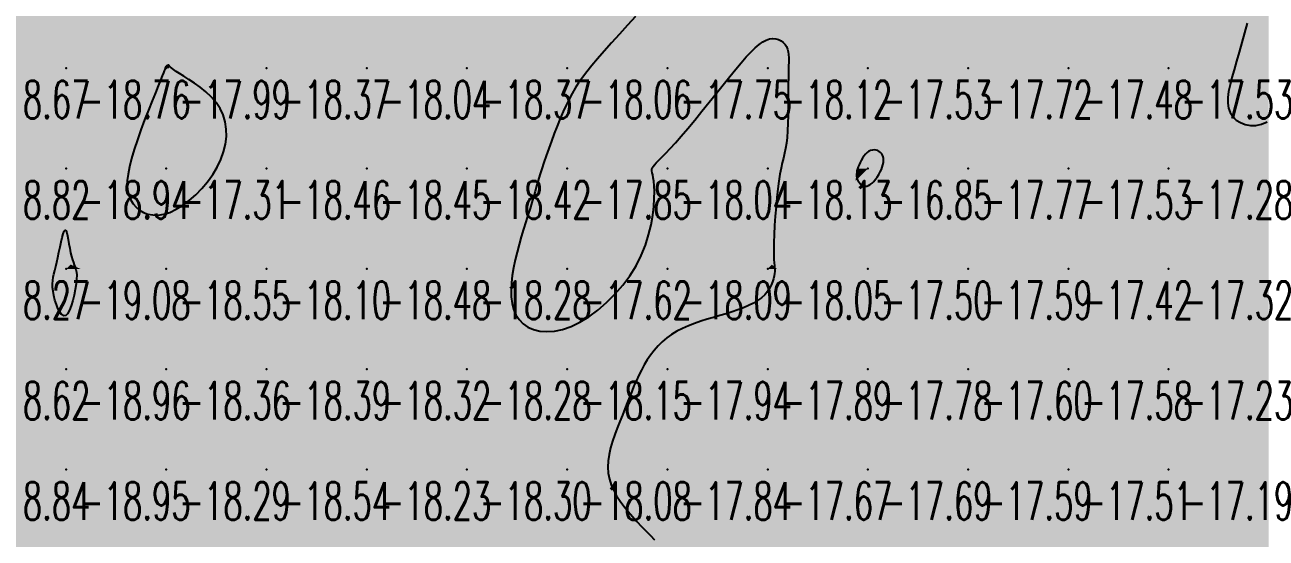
# Model space of a CAD drawing. Header units: millimetres. Extents: x 88261 to 90953, y 390274 to 392322.
# Drawn here: x 89276.1 to 89400, y 391510.4 to 391561.6 of the extents above; entities that cross this region are included whole.
import ezdxf
from ezdxf.enums import TextEntityAlignment as Align

# ---------------------------------------------------------------- set-up
doc = ezdxf.new("R2010")
doc.units = ezdxf.units.MM
doc.header["$LTSCALE"] = 25
for name, color, linetype in [('CN_03_00', 7, 'Continuous'), ('COTEAlt', 7, 'Continuous'), ('TN_COLORIAGE', 7, 'Continuous')]:
    doc.layers.add(name, color=color, linetype=linetype)
doc.styles.add('Simplex 1.0', font='Simplex.shx', dxfattribs={"width": 0.99, "height": 2.5})
doc.styles.get("Standard").update_dxf_attribs({"font": 'times.ttf'})

# ---------------------------------------------------------------- blocks, each defined once
blk = doc.blocks.new('COTE')
at = {"color": 0}
blk.add_point((0, 0), dxfattribs=at)
at = {"layer": 'COTEAlt'}
blk.add_attdef('ALT', text='', height=3.75, dxfattribs=at).set_placement((1.25, -1.25), align=Align.TOP_LEFT)

msp = doc.modelspace()

# ---------------------------------------------------------------- linework, layer by layer
at = {"layer": 'CN_03_00', "flags": 128}
for points, elevation in [([(89337.06, 391562.41), (89336.26, 391561.54), (89335.46, 391560.65), (89334.68, 391559.78), (89333.95, 391558.95), (89333.28, 391558.18), (89332.7, 391557.5), (89332.2, 391556.88), (89331.77, 391556.31), (89331.38, 391555.77), (89331.05, 391555.25), (89330.74, 391554.72), (89330.44, 391554.17), (89330.15, 391553.57), (89329.85, 391552.92), (89329.55, 391552.22), (89329.25, 391551.48), (89328.96, 391550.73), (89328.67, 391549.97), (89328.4, 391549.23), (89328.14, 391548.51), (89327.91, 391547.83), (89327.71, 391547.2), (89327.52, 391546.61), (89327.36, 391546.05), (89327.2, 391545.51), (89327.04, 391544.97), (89326.89, 391544.42), (89326.72, 391543.85), (89326.54, 391543.25), (89326.33, 391542.6), (89326.12, 391541.92), (89325.89, 391541.2), (89325.67, 391540.45), (89325.45, 391539.69), (89325.24, 391538.91), (89325.05, 391538.14), (89324.89, 391537.36), (89324.77, 391536.6), (89324.69, 391535.86), (89324.65, 391535.14), (89324.67, 391534.46), (89324.75, 391533.81), (89324.9, 391533.22), (89325.13, 391532.68), (89325.44, 391532.19), (89325.85, 391531.78), (89326.33, 391531.45), (89326.9, 391531.2), (89327.53, 391531.04), (89328.23, 391530.99), (89328.98, 391531.04), (89329.78, 391531.21), (89330.63, 391531.5), (89331.51, 391531.93), (89332.4, 391532.48), (89333.3, 391533.13), (89334.17, 391533.88), (89335.01, 391534.71), (89335.79, 391535.61), (89336.5, 391536.56), (89337.12, 391537.56), (89337.64, 391538.58), (89338.05, 391539.62), (89338.37, 391540.64), (89338.61, 391541.64), (89338.78, 391542.59), (89338.89, 391543.47), (89338.94, 391544.26), (89338.96, 391544.95), (89338.94, 391545.51), (89338.89, 391545.97), (89338.84, 391546.33), (89338.78, 391546.61), (89338.73, 391546.83), (89338.69, 391547.01), (89338.69, 391547.17), (89338.73, 391547.31), (89338.81, 391547.46), (89338.95, 391547.62), (89339.14, 391547.82), (89339.39, 391548.07), (89339.7, 391548.38), (89340.08, 391548.76), (89340.53, 391549.23), (89341.05, 391549.8), (89341.63, 391550.48), (89342.28, 391551.25), (89342.97, 391552.08), (89343.69, 391552.96), (89344.41, 391553.85), (89345.13, 391554.74), (89345.82, 391555.6), (89346.47, 391556.4), (89347.07, 391557.13), (89347.61, 391557.78), (89348.11, 391558.36), (89348.57, 391558.85), (89348.99, 391559.27), (89349.39, 391559.61), (89349.76, 391559.87), (89350.11, 391560.05), (89350.44, 391560.16), (89350.76, 391560.2), (89351.06, 391560.17), (89351.33, 391560.09), (89351.58, 391559.97), (89351.79, 391559.8), (89351.98, 391559.61), (89352.12, 391559.39), (89352.22, 391559.15), (89352.29, 391558.89), (89352.33, 391558.6), (89352.35, 391558.26), (89352.35, 391557.87), (89352.34, 391557.43), (89352.33, 391556.91), (89352.32, 391556.32), (89352.31, 391555.64), (89352.31, 391554.91), (89352.31, 391554.13), (89352.31, 391553.32), (89352.29, 391552.52), (89352.27, 391551.75), (89352.24, 391551.01), (89352.19, 391550.35), (89352.12, 391549.76), (89352.03, 391549.24), (89351.93, 391548.76), (89351.82, 391548.28), (89351.71, 391547.8), (89351.59, 391547.27), (89351.47, 391546.68), (89351.36, 391546), (89351.25, 391545.22), (89351.16, 391544.35), (89351.08, 391543.43), (89351, 391542.49), (89350.94, 391541.56), (89350.9, 391540.68), (89350.87, 391539.88), (89350.85, 391539.19), (89350.86, 391538.63), (89350.87, 391538.19), (89350.89, 391537.85), (89350.92, 391537.58), (89350.94, 391537.37), (89350.95, 391537.18), (89350.95, 391536.99), (89350.94, 391536.78), (89350.9, 391536.54), (89350.83, 391536.26), (89350.74, 391535.95), (89350.6, 391535.63), (89350.43, 391535.3), (89350.22, 391534.98), (89349.95, 391534.66), (89349.63, 391534.35), (89349.25, 391534.08), (89348.82, 391533.82), (89348.35, 391533.59), (89347.83, 391533.37), (89347.28, 391533.16), (89346.7, 391532.97), (89346.1, 391532.78), (89345.48, 391532.59), (89344.85, 391532.41), (89344.22, 391532.22), (89343.59, 391532.02), (89342.96, 391531.81), (89342.35, 391531.58), (89341.76, 391531.32), (89341.2, 391531.04), (89340.67, 391530.72), (89340.18, 391530.37), (89339.73, 391529.98), (89339.31, 391529.57), (89338.93, 391529.12), (89338.57, 391528.66), (89338.24, 391528.17), (89337.94, 391527.67), (89337.66, 391527.16), (89337.4, 391526.65), (89337.15, 391526.12), (89336.91, 391525.58), (89336.68, 391525.03), (89336.46, 391524.47), (89336.23, 391523.89), (89336, 391523.29), (89335.75, 391522.68), (89335.5, 391522.04), (89335.24, 391521.39), (89334.99, 391520.73), (89334.77, 391520.07), (89334.57, 391519.41), (89334.42, 391518.75), (89334.32, 391518.11), (89334.3, 391517.48), (89334.34, 391516.88), (89334.46, 391516.29), (89334.65, 391515.72), (89334.89, 391515.17), (89335.18, 391514.63), (89335.53, 391514.11), (89335.9, 391513.59), (89336.32, 391513.07), (89336.75, 391512.56), (89337.2, 391512.06), (89337.66, 391511.57), (89338.11, 391511.11), (89338.56, 391510.67), (89338.97, 391510.26)], -18), ([(89398.1, 391561.72), (89397.83, 391560.76), (89397.55, 391559.79), (89397.29, 391558.85), (89397.02, 391557.94), (89396.78, 391557.09), (89396.56, 391556.31), (89396.38, 391555.59), (89396.24, 391554.92), (89396.17, 391554.32), (89396.16, 391553.76), (89396.23, 391553.27), (89396.39, 391552.82), (89396.65, 391552.42), (89397, 391552.08), (89397.42, 391551.82), (89397.89, 391551.63), (89398.41, 391551.53), (89398.96, 391551.54), (89399.51, 391551.66), (89400.07, 391551.9)], -17)]:
    msp.add_lwpolyline(points, dxfattribs=dict(at, elevation=elevation))
for points, elevation in [([(89291.24, 391543.18), (89291.89, 391543.58), (89292.54, 391544.07), (89293.18, 391544.63), (89293.8, 391545.25), (89294.37, 391545.93), (89294.89, 391546.65), (89295.34, 391547.39), (89295.7, 391548.15), (89295.97, 391548.92), (89296.15, 391549.68), (89296.24, 391550.44), (89296.23, 391551.18), (89296.13, 391551.89), (89295.92, 391552.58), (89295.62, 391553.23), (89295.21, 391553.83), (89294.72, 391554.38), (89294.19, 391554.89), (89293.62, 391555.35), (89293.05, 391555.76), (89292.5, 391556.13), (89292, 391556.44), (89291.57, 391556.71), (89291.23, 391556.93), (89290.98, 391557.1), (89290.8, 391557.24), (89290.68, 391557.34), (89290.61, 391557.41), (89290.57, 391557.46), (89290.54, 391557.5), (89290.53, 391557.52), (89290.51, 391557.53), (89290.48, 391557.54), (89290.45, 391557.54), (89290.42, 391557.53), (89290.39, 391557.52), (89290.35, 391557.51), (89290.32, 391557.49), (89290.28, 391557.47), (89290.26, 391557.45), (89290.23, 391557.42), (89290.21, 391557.4), (89290.19, 391557.37), (89290.17, 391557.34), (89290.16, 391557.31), (89290.15, 391557.29), (89290.14, 391557.26), (89290.13, 391557.24), (89290.12, 391557.2), (89290.09, 391557.12), (89290.04, 391556.98), (89289.96, 391556.77), (89289.84, 391556.47), (89289.67, 391556.05), (89289.45, 391555.5), (89289.16, 391554.8), (89288.83, 391553.98), (89288.47, 391553.07), (89288.09, 391552.1), (89287.71, 391551.11), (89287.36, 391550.11), (89287.04, 391549.14), (89286.77, 391548.24), (89286.57, 391547.42), (89286.43, 391546.69), (89286.36, 391546.04), (89286.36, 391545.46), (89286.42, 391544.95), (89286.53, 391544.49), (89286.71, 391544.08), (89286.95, 391543.72), (89287.24, 391543.39), (89287.58, 391543.1), (89287.98, 391542.87), (89288.42, 391542.71), (89288.91, 391542.62), (89289.43, 391542.61), (89290, 391542.69), (89290.6, 391542.88), (89291.24, 391543.18)], -18), ([(89359.33, 391545.91), (89359.43, 391545.79), (89359.54, 391545.67), (89359.67, 391545.58), (89359.82, 391545.51), (89359.97, 391545.48), (89360.14, 391545.49), (89360.31, 391545.54), (89360.49, 391545.64), (89360.67, 391545.78), (89360.85, 391545.96), (89361.02, 391546.17), (89361.18, 391546.4), (89361.34, 391546.65), (89361.47, 391546.9), (89361.59, 391547.14), (89361.68, 391547.39), (89361.75, 391547.62), (89361.79, 391547.83), (89361.81, 391548.04), (89361.81, 391548.23), (89361.77, 391548.41), (89361.72, 391548.57), (89361.63, 391548.72), (89361.52, 391548.84), (89361.38, 391548.95), (89361.23, 391549.03), (89361.06, 391549.08), (89360.88, 391549.1), (89360.7, 391549.09), (89360.52, 391549.04), (89360.34, 391548.96), (89360.17, 391548.83), (89360, 391548.68), (89359.85, 391548.49), (89359.71, 391548.28), (89359.58, 391548.06), (89359.47, 391547.84), (89359.37, 391547.61), (89359.28, 391547.4), (89359.22, 391547.19), (89359.16, 391547), (89359.13, 391546.82), (89359.12, 391546.65), (89359.12, 391546.49), (89359.14, 391546.34), (89359.18, 391546.19), (89359.25, 391546.05), (89359.33, 391545.91)], -17), ([(89278.91, 391535.4), (89278.9, 391535.75), (89278.93, 391536.08), (89278.97, 391536.41), (89279.04, 391536.73), (89279.12, 391537.08), (89279.22, 391537.47), (89279.33, 391537.9), (89279.43, 391538.39), (89279.54, 391538.91), (89279.65, 391539.43), (89279.76, 391539.93), (89279.87, 391540.38), (89279.97, 391540.74), (89280.07, 391540.99), (89280.16, 391541.1), (89280.25, 391541.04), (89280.32, 391540.85), (89280.4, 391540.55), (89280.47, 391540.17), (89280.54, 391539.74), (89280.62, 391539.3), (89280.7, 391538.86), (89280.78, 391538.48), (89280.88, 391538.16), (89280.98, 391537.89), (89281.07, 391537.65), (89281.16, 391537.43), (89281.23, 391537.2), (89281.28, 391536.93), (89281.31, 391536.61), (89281.3, 391536.22), (89281.25, 391535.74), (89281.17, 391535.2), (89281.06, 391534.64), (89280.92, 391534.08), (89280.77, 391533.56), (89280.59, 391533.12), (89280.4, 391532.78), (89280.21, 391532.59), (89280.01, 391532.57), (89279.81, 391532.7), (89279.62, 391532.95), (89279.44, 391533.29), (89279.28, 391533.69), (89279.14, 391534.13), (89279.03, 391534.58), (89278.95, 391535.01), (89278.91, 391535.4)], -19)]:
    msp.add_lwpolyline(points, close=True, dxfattribs=dict(at, elevation=elevation))
at = {"layer": 'TN_COLORIAGE', "color": 203}
for points in [[(89270.25, 391567.24, -18.63), (89270.25, 391557.24, -18.63), (89280.25, 391567.24, -18.63)], [(89270.25, 391557.24, -18.63), (89280.25, 391557.24, -18.63), (89280.25, 391567.24, -18.63)], [(89280.25, 391567.24, -18.4), (89280.25, 391557.24, -18.4), (89290.25, 391567.24, -18.4)], [(89280.25, 391557.24, -18), (89290.11, 391557.24, -18), (89290.25, 391567.24, -18), (89290.25, 391557.5, -18)], [(89290.25, 391567.24, -18), (89290.25, 391557.5, -18), (89300.25, 391567.24, -18), (89290.6, 391557.59, -18)], [(89300.25, 391557.24, -18), (89290.52, 391557.24, -18), (89300.25, 391567.24, -18), (89290.6, 391557.59, -18)], [(89300.25, 391567.24, -18.11), (89300.25, 391557.24, -18.11), (89310.25, 391567.24, -18.11)], [(89300.25, 391557.24, -18.11), (89310.25, 391557.24, -18.11), (89310.25, 391567.24, -18.11)], [(89310.25, 391567.24, -18.07), (89310.25, 391557.24, -18.07), (89320.25, 391567.24, -18.07)], [(89310.25, 391557.24, -18.07), (89320.25, 391557.24, -18.07), (89320.25, 391567.24, -18.07)], [(89320.25, 391557.24, -18), (89329.19, 391566.18, -18), (89320.25, 391567.24, -18), (89326.22, 391567.24, -18)], [(89330.25, 391557.24, -18), (89332.3, 391557.24, -18), (89340.25, 391567.24, -18), (89340.25, 391565.9, -18)], [(89330.25, 391557.24, -18), (89330.25, 391563.19, -18), (89340.25, 391567.24, -18), (89335.58, 391567.24, -18)], [(89320.25, 391557.24, -18), (89329.19, 391566.18, -18), (89330.25, 391557.24, -18), (89330.25, 391563.19, -18)], [(89347.08, 391557.24, -18.12), (89350.25, 391560.88, -18.12), (89350.25, 391557.24, -18.12)], [(89352.56, 391559.55, -18.12), (89350.25, 391560.88, -18.12), (89350.25, 391557.24, -18.12)], [(89352.23, 391557.24, -18.12), (89352.56, 391559.55, -18.12), (89350.25, 391557.24, -18.12)], [(89270.25, 391557.24, -18.76), (89270.25, 391547.24, -18.76), (89280.25, 391557.24, -18.76)], [(89270.25, 391547.24, -18.76), (89280.25, 391547.24, -18.76), (89280.25, 391557.24, -18.76)], [(89280.25, 391547.24, -18), (89290.14, 391557.13, -18), (89280.25, 391557.24, -18), (89290.11, 391557.24, -18)], [(89286.03, 391547.24, -18.94), (89290.14, 391557.13, -18.94), (89280.25, 391547.24, -18.94)], [(89296.73, 391553.72, -18.37), (89290.52, 391557.24, -18.37), (89300.25, 391557.24, -18.37)], [(89300.25, 391547.24, -18), (89296.26, 391547.24, -18), (89300.25, 391557.24, -18), (89296.73, 391553.72, -18)], [(89300.25, 391557.24, -18.04), (89300.25, 391547.24, -18.04), (89310.25, 391557.24, -18.04)], [(89300.25, 391547.24, -18.04), (89310.25, 391547.24, -18.04), (89310.25, 391557.24, -18.04)], [(89310.25, 391557.24, -18.37), (89310.25, 391547.24, -18.37), (89320.25, 391557.24, -18.37)], [(89310.25, 391547.24, -18.37), (89320.25, 391547.24, -18.37), (89320.25, 391557.24, -18.37)], [(89320.25, 391557.24, -18.06), (89320.25, 391547.24, -18.06), (89330.25, 391557.24, -18.06)], [(89320.25, 391547.24, -18), (89327.61, 391547.24, -18), (89330.25, 391557.24, -18), (89330.25, 391554.24, -18)], [(89332.3, 391557.24, -18.06), (89330.25, 391554.24, -18.06), (89330.25, 391557.24, -18.06)], [(89350.25, 391557.24, -18), (89347.08, 391557.24, -18), (89340.25, 391547.24, -18), (89340.25, 391548.58, -18)], [(89340.25, 391547.24, -18.12), (89350.25, 391547.24, -18.12), (89350.25, 391557.24, -18.12)], [(89350.25, 391547.24, -18), (89352.41, 391549.4, -18), (89350.25, 391557.24, -18), (89352.23, 391557.24, -18)], [(89351.27, 391547.24, -18.13), (89352.41, 391549.4, -18.13), (89350.25, 391547.24, -18.13)], [(89340.25, 391548.58, -18.04), (89338.2, 391547.24, -18.04), (89340.25, 391547.24, -18.04)], [(89270.25, 391547.24, -18.94), (89270.25, 391537.24, -18.94), (89280.25, 391547.24, -18.94)], [(89280.25, 391542.92, -18.27), (89279.29, 391537.24, -18.27), (89280.25, 391547.24, -18.27), (89270.25, 391537.24, -18.27)], [(89280.25, 391542.92, -18), (89280.69, 391537.68, -18), (89280.25, 391547.24, -18), (89286.35, 391543.34, -18)], [(89286.35, 391543.34, -18.94), (89286.03, 391547.24, -18.94), (89280.25, 391547.24, -18.94)], [(89290.25, 391537.24, -18), (89290.25, 391541.68, -18), (89300.25, 391547.24, -18), (89296.26, 391547.24, -18)], [(89290.25, 391537.24, -18.46), (89300.25, 391537.24, -18.46), (89300.25, 391547.24, -18.46)], [(89300.25, 391537.24, -18.45), (89310.25, 391537.24, -18.45), (89310.25, 391547.24, -18.45)], [(89300.25, 391547.24, -18.45), (89300.25, 391537.24, -18.45), (89310.25, 391547.24, -18.45)], [(89310.25, 391547.24, -18.42), (89310.25, 391537.24, -18.42), (89320.25, 391547.24, -18.42)], [(89310.25, 391537.24, -18.42), (89320.25, 391537.24, -18.42), (89320.25, 391547.24, -18.42)], [(89320.25, 391547.24, -18), (89327.61, 391547.24, -18), (89320.25, 391537.24, -18), (89326.77, 391543.76, -18)], [(89339.31, 391546.3, -18.04), (89338.2, 391547.24, -18.04), (89340.25, 391547.24, -18.04)], [(89340.25, 391537.24, -18), (89338.29, 391537.24, -18), (89340.25, 391547.24, -18), (89339.31, 391546.3, -18)], [(89340.25, 391547.24, -18.13), (89340.25, 391537.24, -18.13), (89350.25, 391547.24, -18.13)], [(89340.25, 391537.24, -18.13), (89350.25, 391537.24, -18.13), (89350.25, 391547.24, -18.13)], [(89350.25, 391547.24, -18), (89351.27, 391547.24, -18), (89350.25, 391537.24, -18), (89350.67, 391537.66, -18)], [(89281.71, 391537.24, -18), (89280.69, 391537.68, -18), (89290.25, 391537.24, -18), (89286.35, 391543.34, -18)], [(89286.35, 391543.34, -18.55), (89290.25, 391541.68, -18.55), (89290.25, 391537.24, -18.55)], [(89324.53, 391537.24, -18.28), (89326.77, 391543.76, -18.28), (89320.25, 391537.24, -18.28)], [(89278.55, 391535.54, -18.27), (89279.29, 391537.24, -18.27), (89270.25, 391527.24, -18.27), (89270.25, 391537.24, -18.27)], [(89280.25, 391530.69, -18.55), (89281.71, 391537.24, -18.55), (89280.25, 391527.24, -18.55), (89290.25, 391537.24, -18.55)], [(89280.25, 391527.24, -18.55), (89290.25, 391527.24, -18.55), (89290.25, 391537.24, -18.55)], [(89290.25, 391537.24, -18.1), (89290.25, 391527.24, -18.1), (89300.25, 391537.24, -18.1)], [(89290.25, 391527.24, -18.1), (89300.25, 391527.24, -18.1), (89300.25, 391537.24, -18.1)], [(89300.25, 391537.24, -18.48), (89300.25, 391527.24, -18.48), (89310.25, 391537.24, -18.48)], [(89300.25, 391527.24, -18.48), (89310.25, 391527.24, -18.48), (89310.25, 391537.24, -18.48)], [(89310.25, 391527.24, -18.28), (89320.25, 391527.24, -18.28), (89320.25, 391537.24, -18.28)], [(89310.25, 391537.24, -18.28), (89310.25, 391527.24, -18.28), (89320.25, 391537.24, -18.28)], [(89320.25, 391537.24, -18), (89324.53, 391537.24, -18), (89320.25, 391527.24, -18), (89324.47, 391531.46, -18)], [(89330.25, 391527.24, -18), (89330.25, 391530.08, -18), (89340.25, 391537.24, -18), (89338.29, 391537.24, -18)], [(89330.25, 391527.24, -18), (89337.45, 391527.24, -18), (89340.25, 391537.24, -18), (89340.25, 391531.13, -18)], [(89340.25, 391537.24, -18), (89340.25, 391531.13, -18), (89350.25, 391537.24, -18), (89345.6, 391532.59, -18)], [(89350.25, 391534.07, -18.05), (89345.6, 391532.59, -18.05), (89350.25, 391537.24, -18.05)], [(89350.67, 391537.66, -18.05), (89351.18, 391537.24, -18.05), (89350.25, 391537.24, -18.05)], [(89351.18, 391537.24, -18.05), (89350.25, 391534.07, -18.05), (89350.25, 391537.24, -18.05)], [(89280.25, 391530.69, -18.62), (89278.55, 391535.54, -18.62), (89280.25, 391527.24, -18.62), (89270.25, 391527.24, -18.62)], [(89320.25, 391527.24, -18), (89324.47, 391531.46, -18), (89330.25, 391527.24, -18), (89330.25, 391530.08, -18)], [(89270.25, 391527.24, -18.96), (89270.25, 391517.24, -18.96), (89280.25, 391527.24, -18.96)], [(89270.25, 391517.24, -18.96), (89280.25, 391517.24, -18.96), (89280.25, 391527.24, -18.96)], [(89280.25, 391527.24, -18.36), (89280.25, 391517.24, -18.36), (89290.25, 391527.24, -18.36)], [(89280.25, 391517.24, -18.36), (89290.25, 391517.24, -18.36), (89290.25, 391527.24, -18.36)], [(89290.25, 391527.24, -18.39), (89290.25, 391517.24, -18.39), (89300.25, 391527.24, -18.39)], [(89290.25, 391517.24, -18.39), (89300.25, 391517.24, -18.39), (89300.25, 391527.24, -18.39)], [(89300.25, 391527.24, -18.32), (89300.25, 391517.24, -18.32), (89310.25, 391527.24, -18.32)], [(89300.25, 391517.24, -18.32), (89310.25, 391517.24, -18.32), (89310.25, 391527.24, -18.32)], [(89310.25, 391527.24, -18.28), (89310.25, 391517.24, -18.28), (89320.25, 391527.24, -18.28)], [(89310.25, 391517.24, -18.28), (89320.25, 391517.24, -18.28), (89320.25, 391527.24, -18.28)], [(89320.25, 391517.24, -18.15), (89330.25, 391517.24, -18.15), (89330.25, 391527.24, -18.15)], [(89320.25, 391527.24, -18.15), (89320.25, 391517.24, -18.15), (89330.25, 391527.24, -18.15)], [(89330.25, 391527.24, -18), (89337.45, 391527.24, -18), (89330.25, 391517.24, -18), (89335.91, 391522.9, -18)], [(89333.45, 391517.24, -18.08), (89335.91, 391522.9, -18.08), (89330.25, 391517.24, -18.08)], [(89270.25, 391517.24, -18.95), (89270.25, 391507.24, -18.95), (89280.25, 391517.24, -18.95)], [(89270.25, 391507.24, -18.95), (89280.25, 391507.24, -18.95), (89280.25, 391517.24, -18.95)], [(89280.25, 391517.24, -18.29), (89280.25, 391507.24, -18.29), (89290.25, 391517.24, -18.29)], [(89280.25, 391507.24, -18.29), (89290.25, 391507.24, -18.29), (89290.25, 391517.24, -18.29)], [(89290.25, 391507.24, -18.54), (89300.25, 391507.24, -18.54), (89300.25, 391517.24, -18.54)], [(89290.25, 391517.24, -18.54), (89290.25, 391507.24, -18.54), (89300.25, 391517.24, -18.54)], [(89300.25, 391507.24, -18.23), (89310.25, 391507.24, -18.23), (89310.25, 391517.24, -18.23)], [(89300.25, 391517.24, -18.23), (89300.25, 391507.24, -18.23), (89310.25, 391517.24, -18.23)], [(89310.25, 391507.24, -18.3), (89320.25, 391507.24, -18.3), (89320.25, 391517.24, -18.3)], [(89310.25, 391517.24, -18.3), (89310.25, 391507.24, -18.3), (89320.25, 391517.24, -18.3)], [(89320.25, 391517.24, -18.08), (89320.25, 391507.24, -18.08), (89330.25, 391517.24, -18.08)], [(89320.25, 391507.24, -18.08), (89330.25, 391507.24, -18.08), (89330.25, 391517.24, -18.08)], [(89330.25, 391507.24, -18), (89336.05, 391513.04, -18), (89330.25, 391517.24, -18), (89333.45, 391517.24, -18)], [(89330.25, 391507.24, -18), (89336.05, 391513.04, -18), (89340.25, 391507.24, -18), (89340.25, 391509.04, -18)]]:
    msp.add_solid(points, dxfattribs=at)
at = {"layer": 'TN_COLORIAGE', "color": 193}
for points in [[(89341.85, 391567.24, -17.75), (89340.25, 391565.9, -17.75), (89350.25, 391567.24, -17.75), (89340.25, 391557.24, -17.75)], [(89350.25, 391560.88, -17.75), (89347.08, 391557.24, -17.75), (89350.25, 391567.24, -17.75), (89340.25, 391557.24, -17.75)], [(89350.25, 391560.88, -17.61), (89352.56, 391559.55, -17.61), (89350.25, 391567.24, -17.61), (89360.25, 391567.24, -17.61)], [(89352.56, 391559.55, -17.53), (89352.23, 391557.24, -17.53), (89360.25, 391567.24, -17.53), (89360.25, 391557.24, -17.53)], [(89360.25, 391567.24, -17.95), (89360.25, 391557.24, -17.95), (89370.25, 391567.24, -17.95)], [(89360.25, 391557.24, -17.95), (89370.25, 391557.24, -17.95), (89370.25, 391567.24, -17.95)], [(89370.25, 391567.24, -17.33), (89370.25, 391557.24, -17.33), (89380.25, 391567.24, -17.33)], [(89370.25, 391557.24, -17.33), (89380.25, 391557.24, -17.33), (89380.25, 391567.24, -17.33)], [(89380.25, 391567.24, -17.91), (89380.25, 391557.24, -17.91), (89390.25, 391567.24, -17.91)], [(89380.25, 391557.24, -17.91), (89390.25, 391557.24, -17.91), (89390.25, 391567.24, -17.91)], [(89390.25, 391567.24, -17), (89399.72, 391567.24, -17), (89390.25, 391557.24, -17), (89399.38, 391566.37, -17)], [(89396.87, 391557.24, -17.53), (89399.38, 391566.37, -17.53), (89390.25, 391557.24, -17.53)], [(89340.25, 391565.9, -17.75), (89332.3, 391557.24, -17.75), (89340.25, 391557.24, -17.75)], [(89290.14, 391557.13, -17.31), (89286.03, 391547.24, -17.31), (89290.25, 391557.24, -17.31), (89290.25, 391547.24, -17.31)], [(89290.25, 391557.5, -17.99), (89290.11, 391557.24, -17.99), (89290.25, 391557.24, -17.99)], [(89290.11, 391557.24, -17.99), (89290.14, 391557.13, -17.99), (89290.25, 391557.24, -17.99)], [(89290.6, 391557.59, -17.99), (89290.25, 391557.5, -17.99), (89290.25, 391557.24, -17.99)], [(89290.6, 391557.59, -17.99), (89290.52, 391557.24, -17.99), (89290.25, 391557.24, -17.99)], [(89290.52, 391557.24, -17.31), (89296.73, 391553.72, -17.31), (89290.25, 391557.24, -17.31), (89290.25, 391547.24, -17.31)], [(89330.25, 391554.24, -17.75), (89332.3, 391557.24, -17.75), (89330.25, 391547.24, -17.75), (89340.25, 391557.24, -17.75)], [(89338.2, 391547.24, -17.75), (89340.25, 391548.58, -17.75), (89330.25, 391547.24, -17.75), (89340.25, 391557.24, -17.75)], [(89340.25, 391548.58, -17.75), (89347.08, 391557.24, -17.75), (89340.25, 391557.24, -17.75)], [(89352.41, 391549.4, -17), (89351.27, 391547.24, -17), (89360.25, 391557.24, -17), (89359.1, 391547.24, -17)], [(89352.23, 391557.24, -17.53), (89352.41, 391549.4, -17.53), (89360.25, 391557.24, -17.53)], [(89359.1, 391547.24, -17.53), (89360.25, 391549.4, -17.53), (89360.25, 391557.24, -17.53)], [(89370.25, 391557.24, -17), (89361.92, 391548.92, -17), (89360.25, 391557.24, -17), (89360.25, 391549.4, -17)], [(89370.25, 391547.24, -17), (89361.84, 391547.24, -17), (89370.25, 391557.24, -17), (89361.92, 391548.92, -17)], [(89370.25, 391557.24, -17.48), (89370.25, 391547.24, -17.48), (89380.25, 391557.24, -17.48)], [(89370.25, 391547.24, -17.48), (89380.25, 391547.24, -17.48), (89380.25, 391557.24, -17.48)], [(89380.25, 391557.24, -17.53), (89380.25, 391547.24, -17.53), (89390.25, 391557.24, -17.53)], [(89380.25, 391547.24, -17.53), (89390.25, 391547.24, -17.53), (89390.25, 391557.24, -17.53)], [(89390.25, 391557.24, -17), (89396.87, 391557.24, -17), (89390.25, 391547.24, -17), (89395.31, 391552.3, -17)], [(89330.25, 391554.24, -17.85), (89327.61, 391547.24, -17.85), (89330.25, 391547.24, -17.85)], [(89296.73, 391553.72, -17.31), (89296.26, 391547.24, -17.31), (89290.25, 391547.24, -17.31)], [(89390.25, 391547.24, -17), (89395.31, 391552.3, -17), (89400.25, 391547.24, -17), (89400.25, 391550.47, -17)], [(89286.03, 391547.24, -17.31), (89286.35, 391543.34, -17.31), (89290.25, 391547.24, -17.31)], [(89290.25, 391541.68, -17.31), (89286.35, 391543.34, -17.31), (89290.25, 391547.24, -17.31)], [(89296.26, 391547.24, -17.31), (89290.25, 391541.68, -17.31), (89290.25, 391547.24, -17.31)], [(89326.77, 391543.76, -17.62), (89324.53, 391537.24, -17.62), (89330.25, 391547.24, -17.62), (89330.25, 391537.24, -17.62)], [(89326.77, 391543.76, -17.85), (89327.61, 391547.24, -17.85), (89330.25, 391547.24, -17.85)], [(89338.2, 391547.24, -17.62), (89339.31, 391546.3, -17.62), (89330.25, 391547.24, -17.62), (89330.25, 391537.24, -17.62)], [(89350.67, 391537.66, -17), (89351.27, 391547.24, -17), (89359.03, 391546.02, -17), (89359.1, 391547.24, -17)], [(89370.25, 391547.24, -17), (89361.84, 391547.24, -17), (89360.25, 391537.24, -17), (89360.25, 391544.99, -17)], [(89360.25, 391537.24, -17.77), (89370.25, 391537.24, -17.77), (89370.25, 391547.24, -17.77)], [(89370.25, 391547.24, -17.53), (89370.25, 391537.24, -17.53), (89380.25, 391547.24, -17.53)], [(89370.25, 391537.24, -17.53), (89380.25, 391537.24, -17.53), (89380.25, 391547.24, -17.53)], [(89380.25, 391547.24, -17.28), (89380.25, 391537.24, -17.28), (89390.25, 391547.24, -17.28)], [(89380.25, 391537.24, -17.28), (89390.25, 391537.24, -17.28), (89390.25, 391547.24, -17.28)], [(89390.25, 391537.24, -17.13), (89400.25, 391537.24, -17.13), (89400.25, 391547.24, -17.13)], [(89390.25, 391547.24, -17.13), (89390.25, 391537.24, -17.13), (89400.25, 391547.24, -17.13)], [(89339.31, 391546.3, -17.62), (89338.29, 391537.24, -17.62), (89330.25, 391537.24, -17.62)], [(89351.18, 391537.24, -17), (89350.67, 391537.66, -17), (89360.25, 391537.24, -17), (89359.03, 391546.02, -17)], [(89359.03, 391546.02, -17.5), (89360.25, 391544.99, -17.5), (89360.25, 391537.24, -17.5)], [(89324.47, 391531.46, -17.62), (89324.53, 391537.24, -17.62), (89330.25, 391537.24, -17.62)], [(89330.25, 391530.08, -17.62), (89324.47, 391531.46, -17.62), (89330.25, 391537.24, -17.62)], [(89338.29, 391537.24, -17.62), (89330.25, 391530.08, -17.62), (89330.25, 391537.24, -17.62)], [(89350.25, 391534.07, -17.5), (89351.18, 391537.24, -17.5), (89350.25, 391527.24, -17.5), (89360.25, 391537.24, -17.5)], [(89350.25, 391527.24, -17.5), (89360.25, 391527.24, -17.5), (89360.25, 391537.24, -17.5)], [(89360.25, 391527.24, -17.59), (89370.25, 391527.24, -17.59), (89370.25, 391537.24, -17.59)], [(89360.25, 391537.24, -17.59), (89360.25, 391527.24, -17.59), (89370.25, 391537.24, -17.59)], [(89370.25, 391527.24, -17.42), (89380.25, 391527.24, -17.42), (89380.25, 391537.24, -17.42)], [(89370.25, 391537.24, -17.42), (89370.25, 391527.24, -17.42), (89380.25, 391537.24, -17.42)], [(89380.25, 391527.24, -17.32), (89390.25, 391527.24, -17.32), (89390.25, 391537.24, -17.32)], [(89380.25, 391537.24, -17.32), (89380.25, 391527.24, -17.32), (89390.25, 391537.24, -17.32)], [(89390.25, 391537.24, -17.29), (89390.25, 391527.24, -17.29), (89400.25, 391537.24, -17.29)], [(89390.25, 391527.24, -17.29), (89400.25, 391527.24, -17.29), (89400.25, 391537.24, -17.29)], [(89345.6, 391532.59, -17.89), (89350.25, 391534.07, -17.89), (89340.25, 391527.24, -17.89), (89350.25, 391527.24, -17.89)], [(89345.6, 391532.59, -17.94), (89340.25, 391531.13, -17.94), (89340.25, 391527.24, -17.94)], [(89340.25, 391531.13, -17.94), (89337.45, 391527.24, -17.94), (89340.25, 391527.24, -17.94)], [(89335.91, 391522.9, -17.84), (89333.45, 391517.24, -17.84), (89340.25, 391527.24, -17.84), (89340.25, 391517.24, -17.84)], [(89335.91, 391522.9, -17.94), (89337.45, 391527.24, -17.94), (89340.25, 391527.24, -17.94)], [(89340.25, 391517.24, -17.89), (89350.25, 391517.24, -17.89), (89350.25, 391527.24, -17.89)], [(89340.25, 391527.24, -17.89), (89340.25, 391517.24, -17.89), (89350.25, 391527.24, -17.89)], [(89350.25, 391517.24, -17.78), (89360.25, 391517.24, -17.78), (89360.25, 391527.24, -17.78)], [(89350.25, 391527.24, -17.78), (89350.25, 391517.24, -17.78), (89360.25, 391527.24, -17.78)], [(89360.25, 391527.24, -17.6), (89360.25, 391517.24, -17.6), (89370.25, 391527.24, -17.6)], [(89360.25, 391517.24, -17.6), (89370.25, 391517.24, -17.6), (89370.25, 391527.24, -17.6)], [(89370.25, 391527.24, -17.58), (89370.25, 391517.24, -17.58), (89380.25, 391527.24, -17.58)], [(89370.25, 391517.24, -17.58), (89380.25, 391517.24, -17.58), (89380.25, 391527.24, -17.58)], [(89380.25, 391527.24, -17.23), (89380.25, 391517.24, -17.23), (89390.25, 391527.24, -17.23)], [(89380.25, 391517.24, -17.23), (89390.25, 391517.24, -17.23), (89390.25, 391527.24, -17.23)], [(89390.25, 391527.24, -17.28), (89390.25, 391517.24, -17.28), (89400.25, 391527.24, -17.28)], [(89390.25, 391517.24, -17.28), (89400.25, 391517.24, -17.28), (89400.25, 391527.24, -17.28)], [(89333.45, 391517.24, -17.84), (89336.05, 391513.04, -17.84), (89340.25, 391517.24, -17.84)], [(89340.25, 391509.04, -17.84), (89336.05, 391513.04, -17.84), (89340.25, 391517.24, -17.84)], [(89340.25, 391509.04, -17.67), (89341.21, 391508.2, -17.67), (89340.25, 391517.24, -17.67), (89350.25, 391517.24, -17.67)], [(89341.28, 391507.24, -17.67), (89341.21, 391508.2, -17.67), (89350.25, 391507.24, -17.67), (89350.25, 391517.24, -17.67)], [(89350.25, 391507.24, -17.69), (89360.25, 391507.24, -17.69), (89360.25, 391517.24, -17.69)], [(89350.25, 391517.24, -17.69), (89350.25, 391507.24, -17.69), (89360.25, 391517.24, -17.69)], [(89360.25, 391507.24, -17.59), (89370.25, 391507.24, -17.59), (89370.25, 391517.24, -17.59)], [(89360.25, 391517.24, -17.59), (89360.25, 391507.24, -17.59), (89370.25, 391517.24, -17.59)], [(89370.25, 391507.24, -17.51), (89380.25, 391507.24, -17.51), (89380.25, 391517.24, -17.51)], [(89370.25, 391517.24, -17.51), (89370.25, 391507.24, -17.51), (89380.25, 391517.24, -17.51)], [(89380.25, 391507.24, -17.19), (89390.25, 391507.24, -17.19), (89390.25, 391517.24, -17.19)], [(89380.25, 391517.24, -17.19), (89380.25, 391507.24, -17.19), (89390.25, 391517.24, -17.19)], [(89390.25, 391517.24, -17.35), (89390.25, 391507.24, -17.35), (89400.25, 391517.24, -17.35)], [(89390.25, 391507.24, -17.35), (89400.25, 391507.24, -17.35), (89400.25, 391517.24, -17.35)]]:
    msp.add_solid(points, dxfattribs=at)
at = {"layer": 'TN_COLORIAGE', "color": 183}
for points in [[(89399.38, 391566.37, -16.73), (89396.87, 391557.24, -16.73), (89400.25, 391567.24, -16.73), (89400.25, 391557.24, -16.73)], [(89395.31, 391552.3, -16.73), (89396.87, 391557.24, -16.73), (89400.25, 391557.24, -16.73)], [(89400.25, 391550.47, -16.73), (89395.31, 391552.3, -16.73), (89400.25, 391557.24, -16.73)], [(89360.25, 391549.4, -16.85), (89359.1, 391547.24, -16.85), (89360.25, 391547.24, -16.85)], [(89360.25, 391549.4, -16.85), (89361.92, 391548.92, -16.85), (89360.25, 391547.24, -16.85)], [(89361.92, 391548.92, -16.85), (89361.84, 391547.24, -16.85), (89360.25, 391547.24, -16.85)], [(89359.03, 391546.02, -16.85), (89359.1, 391547.24, -16.85), (89360.25, 391547.24, -16.85)], [(89360.25, 391544.99, -16.85), (89359.03, 391546.02, -16.85), (89360.25, 391547.24, -16.85)], [(89360.25, 391544.99, -16.85), (89361.84, 391547.24, -16.85), (89360.25, 391547.24, -16.85)]]:
    msp.add_solid(points, dxfattribs=at)
at = {"layer": 'TN_COLORIAGE', "color": 213}
for points in [[(89279.29, 391537.24, -19.08), (89280.25, 391542.92, -19.08), (89280.25, 391537.24, -19.08)], [(89280.69, 391537.68, -19.08), (89280.25, 391542.92, -19.08), (89280.25, 391537.24, -19.08)], [(89279.29, 391537.24, -19.08), (89278.55, 391535.54, -19.08), (89280.25, 391537.24, -19.08)], [(89278.55, 391535.54, -19.08), (89280.25, 391530.69, -19.08), (89280.25, 391537.24, -19.08)], [(89280.69, 391537.68, -19.08), (89281.71, 391537.24, -19.08), (89280.25, 391537.24, -19.08)], [(89281.71, 391537.24, -19.08), (89280.25, 391530.69, -19.08), (89280.25, 391537.24, -19.08)]]:
    msp.add_solid(points, dxfattribs=at)

# ---------------------------------------------------------------- block references
at = {"layer": 'COTEAlt'}
ref = msp.add_blockref('COTE', (89270.25, 391557.24), dxfattribs=at)
ref.add_attrib('ALT', '-18.67', dxfattribs={"height": 3.75, "style": 'Simplex 1.0', "width": 0.6}).set_placement((89271.5, 391555.99), align=Align.TOP_LEFT)
ref = msp.add_blockref('COTE', (89280.25, 391557.24), dxfattribs=at)
ref.add_attrib('ALT', '-18.76', dxfattribs={"height": 3.75, "style": 'Simplex 1.0', "width": 0.6}).set_placement((89281.5, 391555.99), align=Align.TOP_LEFT)
ref = msp.add_blockref('COTE', (89290.25, 391557.24), dxfattribs=at)
ref.add_attrib('ALT', '-17.99', dxfattribs={"height": 3.75, "style": 'Simplex 1.0', "width": 0.6}).set_placement((89291.5, 391555.99), align=Align.TOP_LEFT)
ref = msp.add_blockref('COTE', (89300.25, 391557.24), dxfattribs=at)
ref.add_attrib('ALT', '-18.37', dxfattribs={"height": 3.75, "style": 'Simplex 1.0', "width": 0.6}).set_placement((89301.5, 391555.99), align=Align.TOP_LEFT)
ref = msp.add_blockref('COTE', (89310.25, 391557.24), dxfattribs=at)
ref.add_attrib('ALT', '-18.04', dxfattribs={"height": 3.75, "style": 'Simplex 1.0', "width": 0.6}).set_placement((89311.5, 391555.99), align=Align.TOP_LEFT)
ref = msp.add_blockref('COTE', (89320.25, 391557.24), dxfattribs=at)
ref.add_attrib('ALT', '-18.37', dxfattribs={"height": 3.75, "style": 'Simplex 1.0', "width": 0.6}).set_placement((89321.5, 391555.99), align=Align.TOP_LEFT)
ref = msp.add_blockref('COTE', (89330.25, 391557.24), dxfattribs=at)
ref.add_attrib('ALT', '-18.06', dxfattribs={"height": 3.75, "style": 'Simplex 1.0', "width": 0.6}).set_placement((89331.5, 391555.99), align=Align.TOP_LEFT)
ref = msp.add_blockref('COTE', (89340.25, 391557.24), dxfattribs=at)
ref.add_attrib('ALT', '-17.75', dxfattribs={"height": 3.75, "style": 'Simplex 1.0', "width": 0.6}).set_placement((89341.5, 391555.99), align=Align.TOP_LEFT)
ref = msp.add_blockref('COTE', (89350.25, 391557.24), dxfattribs=at)
ref.add_attrib('ALT', '-18.12', dxfattribs={"height": 3.75, "style": 'Simplex 1.0', "width": 0.6}).set_placement((89351.5, 391555.99), align=Align.TOP_LEFT)
ref = msp.add_blockref('COTE', (89360.25, 391557.24), dxfattribs=at)
ref.add_attrib('ALT', '-17.53', dxfattribs={"height": 3.75, "style": 'Simplex 1.0', "width": 0.6}).set_placement((89361.5, 391555.99), align=Align.TOP_LEFT)
ref = msp.add_blockref('COTE', (89370.25, 391557.24), dxfattribs=at)
ref.add_attrib('ALT', '-17.72', dxfattribs={"height": 3.75, "style": 'Simplex 1.0', "width": 0.6}).set_placement((89371.5, 391555.99), align=Align.TOP_LEFT)
ref = msp.add_blockref('COTE', (89380.25, 391557.24), dxfattribs=at)
ref.add_attrib('ALT', '-17.48', dxfattribs={"height": 3.75, "style": 'Simplex 1.0', "width": 0.6}).set_placement((89381.5, 391555.99), align=Align.TOP_LEFT)
ref = msp.add_blockref('COTE', (89390.25, 391557.24), dxfattribs=at)
ref.add_attrib('ALT', '-17.53', dxfattribs={"height": 3.75, "style": 'Simplex 1.0', "width": 0.6}).set_placement((89391.5, 391555.99), align=Align.TOP_LEFT)
ref = msp.add_blockref('COTE', (89270.25, 391547.24), dxfattribs=at)
ref.add_attrib('ALT', '-18.82', dxfattribs={"height": 3.75, "style": 'Simplex 1.0', "width": 0.6}).set_placement((89271.5, 391545.99), align=Align.TOP_LEFT)
ref = msp.add_blockref('COTE', (89280.25, 391547.24), dxfattribs=at)
ref.add_attrib('ALT', '-18.94', dxfattribs={"height": 3.75, "style": 'Simplex 1.0', "width": 0.6}).set_placement((89281.5, 391545.99), align=Align.TOP_LEFT)
ref = msp.add_blockref('COTE', (89290.25, 391547.24), dxfattribs=at)
ref.add_attrib('ALT', '-17.31', dxfattribs={"height": 3.75, "style": 'Simplex 1.0', "width": 0.6}).set_placement((89291.5, 391545.99), align=Align.TOP_LEFT)
ref = msp.add_blockref('COTE', (89300.25, 391547.24), dxfattribs=at)
ref.add_attrib('ALT', '-18.46', dxfattribs={"height": 3.75, "style": 'Simplex 1.0', "width": 0.6}).set_placement((89301.5, 391545.99), align=Align.TOP_LEFT)
ref = msp.add_blockref('COTE', (89310.25, 391547.24), dxfattribs=at)
ref.add_attrib('ALT', '-18.45', dxfattribs={"height": 3.75, "style": 'Simplex 1.0', "width": 0.6}).set_placement((89311.5, 391545.99), align=Align.TOP_LEFT)
ref = msp.add_blockref('COTE', (89320.25, 391547.24), dxfattribs=at)
ref.add_attrib('ALT', '-18.42', dxfattribs={"height": 3.75, "style": 'Simplex 1.0', "width": 0.6}).set_placement((89321.5, 391545.99), align=Align.TOP_LEFT)
ref = msp.add_blockref('COTE', (89330.25, 391547.24), dxfattribs=at)
ref.add_attrib('ALT', '-17.85', dxfattribs={"height": 3.75, "style": 'Simplex 1.0', "width": 0.6}).set_placement((89331.5, 391545.99), align=Align.TOP_LEFT)
ref = msp.add_blockref('COTE', (89340.25, 391547.24), dxfattribs=at)
ref.add_attrib('ALT', '-18.04', dxfattribs={"height": 3.75, "style": 'Simplex 1.0', "width": 0.6}).set_placement((89341.5, 391545.99), align=Align.TOP_LEFT)
ref = msp.add_blockref('COTE', (89350.25, 391547.24), dxfattribs=at)
ref.add_attrib('ALT', '-18.13', dxfattribs={"height": 3.75, "style": 'Simplex 1.0', "width": 0.6}).set_placement((89351.5, 391545.99), align=Align.TOP_LEFT)
ref = msp.add_blockref('COTE', (89360.25, 391547.24), dxfattribs=at)
ref.add_attrib('ALT', '-16.85', dxfattribs={"height": 3.75, "style": 'Simplex 1.0', "width": 0.6}).set_placement((89361.5, 391545.99), align=Align.TOP_LEFT)
ref = msp.add_blockref('COTE', (89370.25, 391547.24), dxfattribs=at)
ref.add_attrib('ALT', '-17.77', dxfattribs={"height": 3.75, "style": 'Simplex 1.0', "width": 0.6}).set_placement((89371.5, 391545.99), align=Align.TOP_LEFT)
ref = msp.add_blockref('COTE', (89380.25, 391547.24), dxfattribs=at)
ref.add_attrib('ALT', '-17.53', dxfattribs={"height": 3.75, "style": 'Simplex 1.0', "width": 0.6}).set_placement((89381.5, 391545.99), align=Align.TOP_LEFT)
ref = msp.add_blockref('COTE', (89390.25, 391547.24), dxfattribs=at)
ref.add_attrib('ALT', '-17.28', dxfattribs={"height": 3.75, "style": 'Simplex 1.0', "width": 0.6}).set_placement((89391.5, 391545.99), align=Align.TOP_LEFT)
ref = msp.add_blockref('COTE', (89270.25, 391537.24), dxfattribs=at)
ref.add_attrib('ALT', '-18.27', dxfattribs={"height": 3.75, "style": 'Simplex 1.0', "width": 0.6}).set_placement((89271.5, 391535.99), align=Align.TOP_LEFT)
ref = msp.add_blockref('COTE', (89280.25, 391537.24), dxfattribs=at)
ref.add_attrib('ALT', '-19.08', dxfattribs={"height": 3.75, "style": 'Simplex 1.0', "width": 0.6}).set_placement((89281.5, 391535.99), align=Align.TOP_LEFT)
ref = msp.add_blockref('COTE', (89290.25, 391537.24), dxfattribs=at)
ref.add_attrib('ALT', '-18.55', dxfattribs={"height": 3.75, "style": 'Simplex 1.0', "width": 0.6}).set_placement((89291.5, 391535.99), align=Align.TOP_LEFT)
ref = msp.add_blockref('COTE', (89300.25, 391537.24), dxfattribs=at)
ref.add_attrib('ALT', '-18.10', dxfattribs={"height": 3.75, "style": 'Simplex 1.0', "width": 0.6}).set_placement((89301.5, 391535.99), align=Align.TOP_LEFT)
ref = msp.add_blockref('COTE', (89310.25, 391537.24), dxfattribs=at)
ref.add_attrib('ALT', '-18.48', dxfattribs={"height": 3.75, "style": 'Simplex 1.0', "width": 0.6}).set_placement((89311.5, 391535.99), align=Align.TOP_LEFT)
ref = msp.add_blockref('COTE', (89320.25, 391537.24), dxfattribs=at)
ref.add_attrib('ALT', '-18.28', dxfattribs={"height": 3.75, "style": 'Simplex 1.0', "width": 0.6}).set_placement((89321.5, 391535.99), align=Align.TOP_LEFT)
ref = msp.add_blockref('COTE', (89330.25, 391537.24), dxfattribs=at)
ref.add_attrib('ALT', '-17.62', dxfattribs={"height": 3.75, "style": 'Simplex 1.0', "width": 0.6}).set_placement((89331.5, 391535.99), align=Align.TOP_LEFT)
ref = msp.add_blockref('COTE', (89340.25, 391537.24), dxfattribs=at)
ref.add_attrib('ALT', '-18.09', dxfattribs={"height": 3.75, "style": 'Simplex 1.0', "width": 0.6}).set_placement((89341.5, 391535.99), align=Align.TOP_LEFT)
ref = msp.add_blockref('COTE', (89350.25, 391537.24), dxfattribs=at)
ref.add_attrib('ALT', '-18.05', dxfattribs={"height": 3.75, "style": 'Simplex 1.0', "width": 0.6}).set_placement((89351.5, 391535.99), align=Align.TOP_LEFT)
ref = msp.add_blockref('COTE', (89360.25, 391537.24), dxfattribs=at)
ref.add_attrib('ALT', '-17.50', dxfattribs={"height": 3.75, "style": 'Simplex 1.0', "width": 0.6}).set_placement((89361.5, 391535.99), align=Align.TOP_LEFT)
ref = msp.add_blockref('COTE', (89370.25, 391537.24), dxfattribs=at)
ref.add_attrib('ALT', '-17.59', dxfattribs={"height": 3.75, "style": 'Simplex 1.0', "width": 0.6}).set_placement((89371.5, 391535.99), align=Align.TOP_LEFT)
ref = msp.add_blockref('COTE', (89380.25, 391537.24), dxfattribs=at)
ref.add_attrib('ALT', '-17.42', dxfattribs={"height": 3.75, "style": 'Simplex 1.0', "width": 0.6}).set_placement((89381.5, 391535.99), align=Align.TOP_LEFT)
ref = msp.add_blockref('COTE', (89390.25, 391537.24), dxfattribs=at)
ref.add_attrib('ALT', '-17.32', dxfattribs={"height": 3.75, "style": 'Simplex 1.0', "width": 0.6}).set_placement((89391.5, 391535.99), align=Align.TOP_LEFT)
ref = msp.add_blockref('COTE', (89270.25, 391527.24), dxfattribs=at)
ref.add_attrib('ALT', '-18.62', dxfattribs={"height": 3.75, "style": 'Simplex 1.0', "width": 0.6}).set_placement((89271.5, 391525.99), align=Align.TOP_LEFT)
ref = msp.add_blockref('COTE', (89280.25, 391527.24), dxfattribs=at)
ref.add_attrib('ALT', '-18.96', dxfattribs={"height": 3.75, "style": 'Simplex 1.0', "width": 0.6}).set_placement((89281.5, 391525.99), align=Align.TOP_LEFT)
ref = msp.add_blockref('COTE', (89290.25, 391527.24), dxfattribs=at)
ref.add_attrib('ALT', '-18.36', dxfattribs={"height": 3.75, "style": 'Simplex 1.0', "width": 0.6}).set_placement((89291.5, 391525.99), align=Align.TOP_LEFT)
ref = msp.add_blockref('COTE', (89300.25, 391527.24), dxfattribs=at)
ref.add_attrib('ALT', '-18.39', dxfattribs={"height": 3.75, "style": 'Simplex 1.0', "width": 0.6}).set_placement((89301.5, 391525.99), align=Align.TOP_LEFT)
ref = msp.add_blockref('COTE', (89310.25, 391527.24), dxfattribs=at)
ref.add_attrib('ALT', '-18.32', dxfattribs={"height": 3.75, "style": 'Simplex 1.0', "width": 0.6}).set_placement((89311.5, 391525.99), align=Align.TOP_LEFT)
ref = msp.add_blockref('COTE', (89320.25, 391527.24), dxfattribs=at)
ref.add_attrib('ALT', '-18.28', dxfattribs={"height": 3.75, "style": 'Simplex 1.0', "width": 0.6}).set_placement((89321.5, 391525.99), align=Align.TOP_LEFT)
ref = msp.add_blockref('COTE', (89330.25, 391527.24), dxfattribs=at)
ref.add_attrib('ALT', '-18.15', dxfattribs={"height": 3.75, "style": 'Simplex 1.0', "width": 0.6}).set_placement((89331.5, 391525.99), align=Align.TOP_LEFT)
ref = msp.add_blockref('COTE', (89340.25, 391527.24), dxfattribs=at)
ref.add_attrib('ALT', '-17.94', dxfattribs={"height": 3.75, "style": 'Simplex 1.0', "width": 0.6}).set_placement((89341.5, 391525.99), align=Align.TOP_LEFT)
ref = msp.add_blockref('COTE', (89350.25, 391527.24), dxfattribs=at)
ref.add_attrib('ALT', '-17.89', dxfattribs={"height": 3.75, "style": 'Simplex 1.0', "width": 0.6}).set_placement((89351.5, 391525.99), align=Align.TOP_LEFT)
ref = msp.add_blockref('COTE', (89360.25, 391527.24), dxfattribs=at)
ref.add_attrib('ALT', '-17.78', dxfattribs={"height": 3.75, "style": 'Simplex 1.0', "width": 0.6}).set_placement((89361.5, 391525.99), align=Align.TOP_LEFT)
ref = msp.add_blockref('COTE', (89370.25, 391527.24), dxfattribs=at)
ref.add_attrib('ALT', '-17.60', dxfattribs={"height": 3.75, "style": 'Simplex 1.0', "width": 0.6}).set_placement((89371.5, 391525.99), align=Align.TOP_LEFT)
ref = msp.add_blockref('COTE', (89380.25, 391527.24), dxfattribs=at)
ref.add_attrib('ALT', '-17.58', dxfattribs={"height": 3.75, "style": 'Simplex 1.0', "width": 0.6}).set_placement((89381.5, 391525.99), align=Align.TOP_LEFT)
ref = msp.add_blockref('COTE', (89390.25, 391527.24), dxfattribs=at)
ref.add_attrib('ALT', '-17.23', dxfattribs={"height": 3.75, "style": 'Simplex 1.0', "width": 0.6}).set_placement((89391.5, 391525.99), align=Align.TOP_LEFT)
ref = msp.add_blockref('COTE', (89270.25, 391517.24), dxfattribs=at)
ref.add_attrib('ALT', '-18.84', dxfattribs={"height": 3.75, "style": 'Simplex 1.0', "width": 0.6}).set_placement((89271.5, 391515.99), align=Align.TOP_LEFT)
ref = msp.add_blockref('COTE', (89280.25, 391517.24), dxfattribs=at)
ref.add_attrib('ALT', '-18.95', dxfattribs={"height": 3.75, "style": 'Simplex 1.0', "width": 0.6}).set_placement((89281.5, 391515.99), align=Align.TOP_LEFT)
ref = msp.add_blockref('COTE', (89290.25, 391517.24), dxfattribs=at)
ref.add_attrib('ALT', '-18.29', dxfattribs={"height": 3.75, "style": 'Simplex 1.0', "width": 0.6}).set_placement((89291.5, 391515.99), align=Align.TOP_LEFT)
ref = msp.add_blockref('COTE', (89300.25, 391517.24), dxfattribs=at)
ref.add_attrib('ALT', '-18.54', dxfattribs={"height": 3.75, "style": 'Simplex 1.0', "width": 0.6}).set_placement((89301.5, 391515.99), align=Align.TOP_LEFT)
ref = msp.add_blockref('COTE', (89310.25, 391517.24), dxfattribs=at)
ref.add_attrib('ALT', '-18.23', dxfattribs={"height": 3.75, "style": 'Simplex 1.0', "width": 0.6}).set_placement((89311.5, 391515.99), align=Align.TOP_LEFT)
ref = msp.add_blockref('COTE', (89320.25, 391517.24), dxfattribs=at)
ref.add_attrib('ALT', '-18.30', dxfattribs={"height": 3.75, "style": 'Simplex 1.0', "width": 0.6}).set_placement((89321.5, 391515.99), align=Align.TOP_LEFT)
ref = msp.add_blockref('COTE', (89330.25, 391517.24), dxfattribs=at)
ref.add_attrib('ALT', '-18.08', dxfattribs={"height": 3.75, "style": 'Simplex 1.0', "width": 0.6}).set_placement((89331.5, 391515.99), align=Align.TOP_LEFT)
ref = msp.add_blockref('COTE', (89340.25, 391517.24), dxfattribs=at)
ref.add_attrib('ALT', '-17.84', dxfattribs={"height": 3.75, "style": 'Simplex 1.0', "width": 0.6}).set_placement((89341.5, 391515.99), align=Align.TOP_LEFT)
ref = msp.add_blockref('COTE', (89350.25, 391517.24), dxfattribs=at)
ref.add_attrib('ALT', '-17.67', dxfattribs={"height": 3.75, "style": 'Simplex 1.0', "width": 0.6}).set_placement((89351.5, 391515.99), align=Align.TOP_LEFT)
ref = msp.add_blockref('COTE', (89360.25, 391517.24), dxfattribs=at)
ref.add_attrib('ALT', '-17.69', dxfattribs={"height": 3.75, "style": 'Simplex 1.0', "width": 0.6}).set_placement((89361.5, 391515.99), align=Align.TOP_LEFT)
ref = msp.add_blockref('COTE', (89370.25, 391517.24), dxfattribs=at)
ref.add_attrib('ALT', '-17.59', dxfattribs={"height": 3.75, "style": 'Simplex 1.0', "width": 0.6}).set_placement((89371.5, 391515.99), align=Align.TOP_LEFT)
ref = msp.add_blockref('COTE', (89380.25, 391517.24), dxfattribs=at)
ref.add_attrib('ALT', '-17.51', dxfattribs={"height": 3.75, "style": 'Simplex 1.0', "width": 0.6}).set_placement((89381.5, 391515.99), align=Align.TOP_LEFT)
ref = msp.add_blockref('COTE', (89390.25, 391517.24), dxfattribs=at)
ref.add_attrib('ALT', '-17.19', dxfattribs={"height": 3.75, "style": 'Simplex 1.0', "width": 0.6}).set_placement((89391.5, 391515.99), align=Align.TOP_LEFT)

doc.saveas('drawing.dxf')
